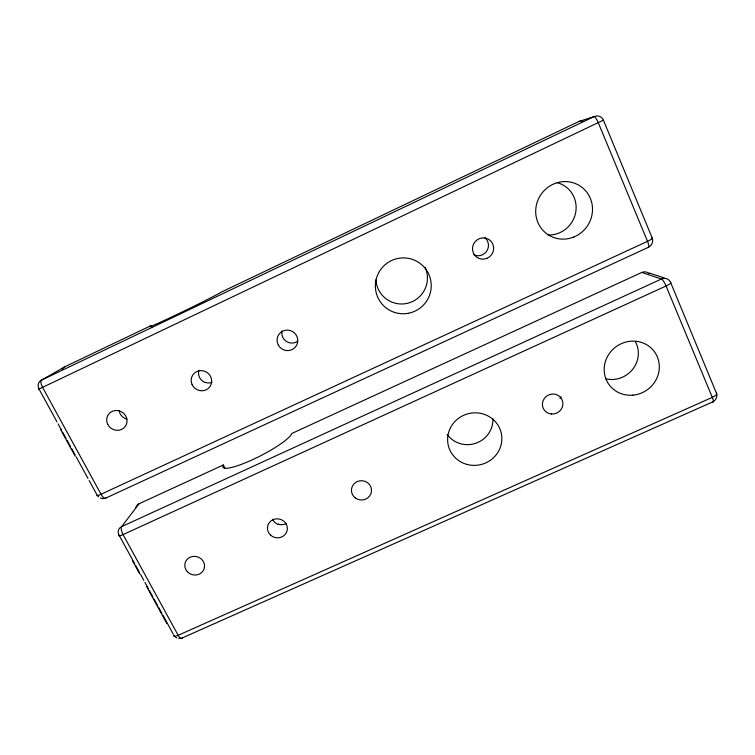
<?xml version="1.0" encoding="UTF-8"?>
<svg xmlns="http://www.w3.org/2000/svg" width="755" height="755" viewBox="0 0 755 755"><rect width="100%" height="100%" fill="white"/><g stroke="black" fill="none" stroke-linecap="round" stroke-linejoin="round"><path stroke-width="1.13" d="M648.923 273.574A6.635 6.295 -44.3 0 0 641.797 272.442L291.845 433.455A38.713 6.946 -27.1 0 1 252.698 459.616A38.713 6.946 -27.1 0 1 223.329 464.986L139.08 503.745L121.649 526.612A6.663 6.2 22.8 0 0 118.941 534.955L134.758 563.834M38.958 388.929L38.562 389.24L603.424 120.158A7.474 7.088 -62.1 0 0 594.025 116.619L578.651 121.612L220.96 292.27A39.807 1.029 -25.9 0 1 178.048 313.967A39.807 1.029 -25.9 0 1 151 325.65L65.034 366.666L41.61 380.067A6.955 6.484 36.2 0 0 38.958 388.929L56.993 421.856M100.311 497.951A6.738 6.285 26.4 0 0 106.021 497.989L648.328 247.329A7.229 6.852 -48.3 0 0 652.178 237.938L603.424 120.158M178.812 638.381A6.493 5.983 15 0 0 182.427 637.871L712.569 401.962A6.965 6.493 -34.1 0 0 716.419 393.128L670.563 282.342A7.144 6.757 -43.5 0 0 661.484 279.01L641.797 272.442M649.111 272.97L664.155 277.887M58.126 423.914L61.504 430.095M62.637 432.153L66.015 438.325M67.138 440.382L70.526 446.554M71.65 448.612L75.038 454.793M76.161 456.85L87.995 478.462M89.128 480.52L97.017 494.931A6.937 0.991 -28.1 0 0 101.019 494.251L647.516 241.336A7.323 1.095 -23 0 0 652.178 237.938M135.891 565.891L139.279 572.082M140.402 574.149L143.79 580.331M144.922 582.398L148.31 588.579M149.443 590.646L152.831 596.827M153.963 598.894L157.351 605.076M158.474 607.143L161.863 613.334M162.995 615.391L173.159 633.955M60.645 429.604L75.198 456.171M132.663 561.069L139.581 573.696M146.461 586.258L166.902 623.554M151 325.65L152.076 327.727M223.329 464.986L224.943 468.109M492.883 418.827A25.16 24.368 -15.7 0 1 475.82 443.232A25.16 24.368 -15.7 0 1 447.215 434.54M635.474 341.836A25.887 24.67 -35.4 0 1 632.548 369.469A25.887 24.67 -35.4 0 1 605.661 378.774M286.324 523.451A9.522 9.4 13.6 0 1 278.236 524.093M278.133 524.414A9.532 8.947 35.9 0 1 272.527 519.242M561.107 396.762A28.143 27.133 -27.8 0 1 560.05 398.442M135.919 507.662A6.21 5.814 23.2 0 1 139.08 503.745M176.887 637.843A6.493 5.983 15 0 1 173.726 634.983A6.738 1.935 -30.8 0 0 178.152 635.304A6.54 2.378 68.7 0 0 182.427 637.871M712.569 401.962A6.88 1.416 63.3 0 0 712.295 397.375L666.052 285.994A6.946 1.501 64.8 0 0 661.484 279.01L121.649 526.612A6.597 2.51 66 0 0 123.074 534.578L178.152 635.304L712.295 397.375A7.106 2.142 -20.1 0 0 716.419 393.128M118.941 534.955A6.88 1.265 -28.8 0 0 123.074 534.578L666.052 285.994A7.257 1.397 -22.2 0 0 670.563 282.342M425.084 267.27A25.878 25.755 -52.4 0 1 407.955 303.18A25.878 25.755 -52.4 0 1 375.896 279.916M557.086 182.663A26.85 25.896 -56 0 1 575.735 212.146A26.85 25.896 -56 0 1 548.083 234.975M62.212 369.591A6.465 6.068 36.9 0 1 65.034 366.666M211.891 382.379A9.796 9.541 -77.8 0 1 205.36 382.351M205.294 382.587A9.862 9.315 53 0 1 198.839 370.318M484.653 237.542A10.211 10.004 -54.9 0 1 473.829 254.737M297.612 341.251A9.938 9.739 30.9 0 1 282.077 330.954M126.897 419.072A9.881 9.343 31.6 0 1 119.092 410.465M578.651 121.612A6.918 6.587 -62.8 0 1 583.096 121.159M106.021 497.989A6.644 2.548 64.9 0 1 101.019 494.251L42.62 387.447A6.861 2.633 61.7 0 1 41.61 380.067L594.025 116.619A7.239 1.576 67.1 0 1 598.337 122.867L647.516 241.336A7.003 1.519 65.4 0 1 648.328 247.329M98.594 496.856A6.738 6.285 26.4 0 1 97.329 495.431M466.958 464.419A27.189 26.217 -14.9 0 0 501.122 432.568A27.189 26.217 -14.9 0 0 456.114 420.318A27.189 26.217 -14.9 0 0 466.958 464.419M633.011 395.139A28.029 26.595 -34.5 0 0 654.981 352.51A28.029 26.595 -34.5 0 0 607.265 356.936A28.029 26.595 -34.5 0 0 633.011 395.139M187.344 571.686A9.947 9.296 16.8 0 0 204.086 568.874A9.947 9.296 16.8 0 0 192.591 556.473A9.947 9.296 16.8 0 0 187.344 571.686M355.312 497.941A10.06 9.645 3.1 0 0 371.441 491.722A10.06 9.645 3.1 0 0 357.7 481.397A10.06 9.645 3.1 0 0 355.312 497.941M551.433 413.995A10.334 9.919 -26.6 0 0 562.079 399.801A10.334 9.919 -26.6 0 0 544.449 398.31A10.334 9.919 -26.6 0 0 551.433 413.995M270.62 535.153A9.994 9.475 11.7 0 0 287.127 530.623A9.994 9.475 11.7 0 0 274.461 519.195A9.994 9.475 11.7 0 0 270.62 535.153M408.474 313.259A28.001 27.869 -42.8 0 0 424.489 267.534A28.001 27.869 -42.8 0 0 376.934 276.717A28.001 27.869 -42.8 0 0 408.474 313.259M573.951 236.966A29.143 28.039 -54.8 0 0 582.256 187.561A29.143 28.039 -54.8 0 0 536.097 206.53A29.143 28.039 -54.8 0 0 573.951 236.966M107.654 424.187A10.344 9.758 31.2 0 0 125.254 426.452A10.344 9.758 31.2 0 0 117.676 410.578A10.344 9.758 31.2 0 0 107.654 424.187M278.387 345.205A10.41 10.193 29.8 0 0 296.328 345.743A10.41 10.193 29.8 0 0 287.542 330.114A10.41 10.193 29.8 0 0 278.387 345.205M486.918 258.342A10.712 10.485 -53.7 0 0 489.684 240.09A10.712 10.485 -53.7 0 0 472.639 247.13A10.712 10.485 -53.7 0 0 486.918 258.342M192.081 384.559A10.381 9.975 30.9 0 0 209.786 386.862A10.381 9.975 30.9 0 0 202.425 370.724A10.381 9.975 30.9 0 0 192.081 384.559"/></g></svg>
